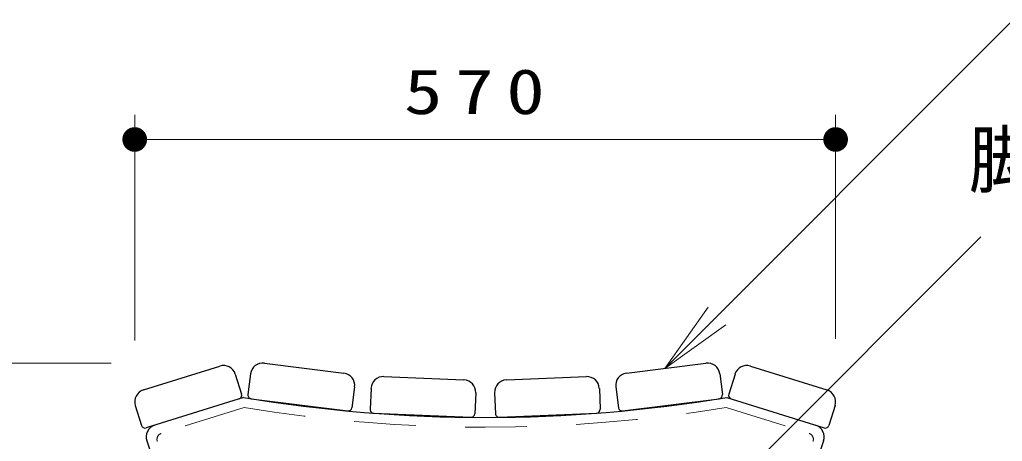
# Model space of a CAD drawing. Units: millimetres on the paper, scale 1:20. Extents: x -365 to 12, y -38 to 257.
# Drawn here: x -123.16 to -83.31, y 132.82 to 149.93 of the extents above; entities that cross this region are included whole.
import ezdxf

# ---------------------------------------------------------------- set-up
doc = ezdxf.new("R2010")
doc.units = ezdxf.units.MM
doc.linetypes.add('USER1', pattern=[4.5, 2.5, -2])
doc.layers.add('1_20', color=3, linetype='Continuous', lineweight=25)
doc.styles.add('ＭＳ ゴシック', font='')
doc.styles.get('ＭＳ ゴシック').set_extended_font_data('MS Gothic')

# ---------------------------------------------------------------- blocks, each defined once
blk = doc.blocks.new('open_arrow')
at = {"color": 0, "linetype": 'Continuous', "lineweight": -2}
blk.add_lwpolyline([(7.5, 1.25), (0, 0), (7.5, -1.25)], dxfattribs=at)
blk = doc.blocks.new('filled_dot')
at = {"color": 0, "linetype": 'Continuous', "lineweight": -2, "const_width": 1.25}
blk.add_lwpolyline([(-0.625, 0, 1), (0.625, 0, 1)], format="xyb", close=True, dxfattribs=at)

msp = doc.modelspace()

# ---------------------------------------------------------------- linework, layer by layer
at = {"layer": '1_20', "color": 7, "lineweight": 13}
for p, q in [((-97.001, 135.785), (-82.858, 149.927)), ((-118.492, 136.915), (-118.492, 146.067)), ((-90.071, 136.982), (-90.071, 146.067)), ((-118.492, 145.067), (-90.071, 145.067)), ((-95.637, 129.662), (-84.182, 141.117)), ((-119.445, 136), (-145.656, 136))]:
    msp.add_line(p, q, dxfattribs=at)
at = {"layer": '1_20'}
for p, q in [((-118.141, 134.908), (-115.038, 135.876)), ((-113.232, 135.996), (-110.008, 135.588)), ((-98.554, 135.588), (-95.33, 135.996)), ((-93.525, 135.876), (-90.423, 134.908)), ((-114.412, 135.547), (-114.159, 134.736)), ((-113.791, 135.563), (-113.898, 134.72)), ((-94.771, 135.563), (-94.664, 134.72)), ((-94.151, 135.548), (-94.405, 134.736)), ((-108.389, 135.452), (-105.142, 135.314)), ((-103.42, 135.314), (-100.173, 135.452)), ((-109.575, 135.03), (-109.681, 134.186)), ((-108.91, 134.973), (-108.946, 134.124)), ((-104.664, 134.793), (-104.7, 133.944)), ((-103.898, 134.793), (-103.862, 133.944)), ((-99.652, 134.973), (-99.616, 134.124)), ((-98.988, 135.03), (-98.881, 134.186)), ((-118.469, 134.282), (-118.216, 133.47)), ((-114.081, 134.603), (-118.028, 133.372)), ((-113.768, 134.552), (-109.849, 134.056)), ((-98.713, 134.056), (-94.794, 134.552)), ((-94.481, 134.603), (-90.535, 133.372)), ((-90.094, 134.282), (-90.347, 133.471)), ((-108.803, 133.968), (-104.856, 133.8)), ((-103.706, 133.8), (-99.76, 133.968)), ((-118.004, 132.84), (-117.754, 132.115)), ((-90.558, 132.84), (-90.808, 132.115))]:
    msp.add_line(p, q, dxfattribs=at)
at = {"layer": '1_20', "color": 7, "linetype": 'USER1', "lineweight": 13}
for p, q in [((-114.053, 134.193), (-117.413, 133.145)), ((-94.51, 134.193), (-91.149, 133.145))]:
    msp.add_line(p, q, dxfattribs=at)
at = {"layer": '1_20'}
for centre, radius, start, end in [((-114.889, 135.399), 0.5, 17.3255, 107.3254), ((-113.295, 135.5), 0.5, 82.789, 172.789), ((-95.267, 135.5), 0.5, 7.211, 97.211), ((-93.674, 135.399), 0.5, 72.6745, 162.6745), ((-110.071, 135.092), 0.5, 352.789, 82.789), ((-98.491, 135.092), 0.5, 97.211, 187.2109), ((-108.411, 134.952), 0.5, 87.5644, 177.5644), ((-105.163, 134.814), 0.5, 357.5645, 87.5644), ((-103.399, 134.814), 0.5, 92.4355, 182.4355), ((-100.152, 134.952), 0.5, 2.4355, 92.4355), ((-117.992, 134.431), 0.5, 107.3254, 197.3254), ((-114.302, 134.691), 0.15, 287.3255, 17.3255), ((-113.749, 134.701), 0.15, 172.789, 262.789), ((-94.813, 134.701), 0.15, 277.211, 7.211), ((-94.261, 134.692), 0.15, 162.6745, 252.6745), ((-90.571, 134.431), 0.5, 342.6746, 72.6745), ((-104.281, 193.797), 60, 260.59955, 279.40046), ((-109.83, 134.205), 0.15, 262.789, 352.789), ((-108.796, 134.118), 0.15, 177.5644, 267.5645), ((-104.85, 133.95), 0.15, 267.5645, 357.5645), ((-103.712, 133.95), 0.15, 182.4355, 272.4355), ((-99.766, 134.118), 0.15, 272.4355, 2.4355), ((-98.732, 134.205), 0.15, 187.211, 277.211), ((-118.073, 133.515), 0.15, 197.3254, 287.3255), ((-117.531, 133.003), 0.5, 107.3255, 199.0256), ((-91.031, 133.003), 0.5, 340.9743, 72.6745), ((-90.49, 133.515), 0.15, 252.6746, 342.6746)]:
    msp.add_arc(centre, radius, start, end, dxfattribs=at)
at = {"layer": '1_20', "color": 7, "linetype": 'USER1', "lineweight": 13}
for centre, radius, start, end in [((-104.281, 193.797), 60.4, 260.68982, 279.31016), ((-117.339, 132.906), 0.25, 107.3256, 199.0255), ((-91.223, 132.906), 0.25, 340.9744, 72.6744)]:
    msp.add_arc(centre, radius, start, end, dxfattribs=at)

# ---------------------------------------------------------------- block references
at = {"layer": '1_20', "color": 7, "lineweight": 13, "xscale": 0.4, "yscale": 0.4}
msp.add_blockref('filled_dot', (-118.492, 145.067), dxfattribs=at)
for name, p, rotation in [('filled_dot', (-90.071, 145.067), 180), ('open_arrow', (-97.001, 135.785), 45)]:
    msp.add_blockref(name, p, dxfattribs=dict(at, rotation=rotation))

# ---------------------------------------------------------------- texts
at = {"layer": '1_20', "color": 7, "style": 'ＭＳ ゴシック'}
for s, insert, char_height, attachment_point in [('\\T1.33;\\W1.25;570', (-104.461, 146.067), 1.833, 8), ('\\T1.5;脚:鋳鉄\u3000FC\\~200', (-84.684, 144.117), 2.199, 4)]:
    msp.add_mtext(s, dxfattribs=dict(at, insert=insert, char_height=char_height, attachment_point=attachment_point))

doc.saveas('drawing.dxf')
